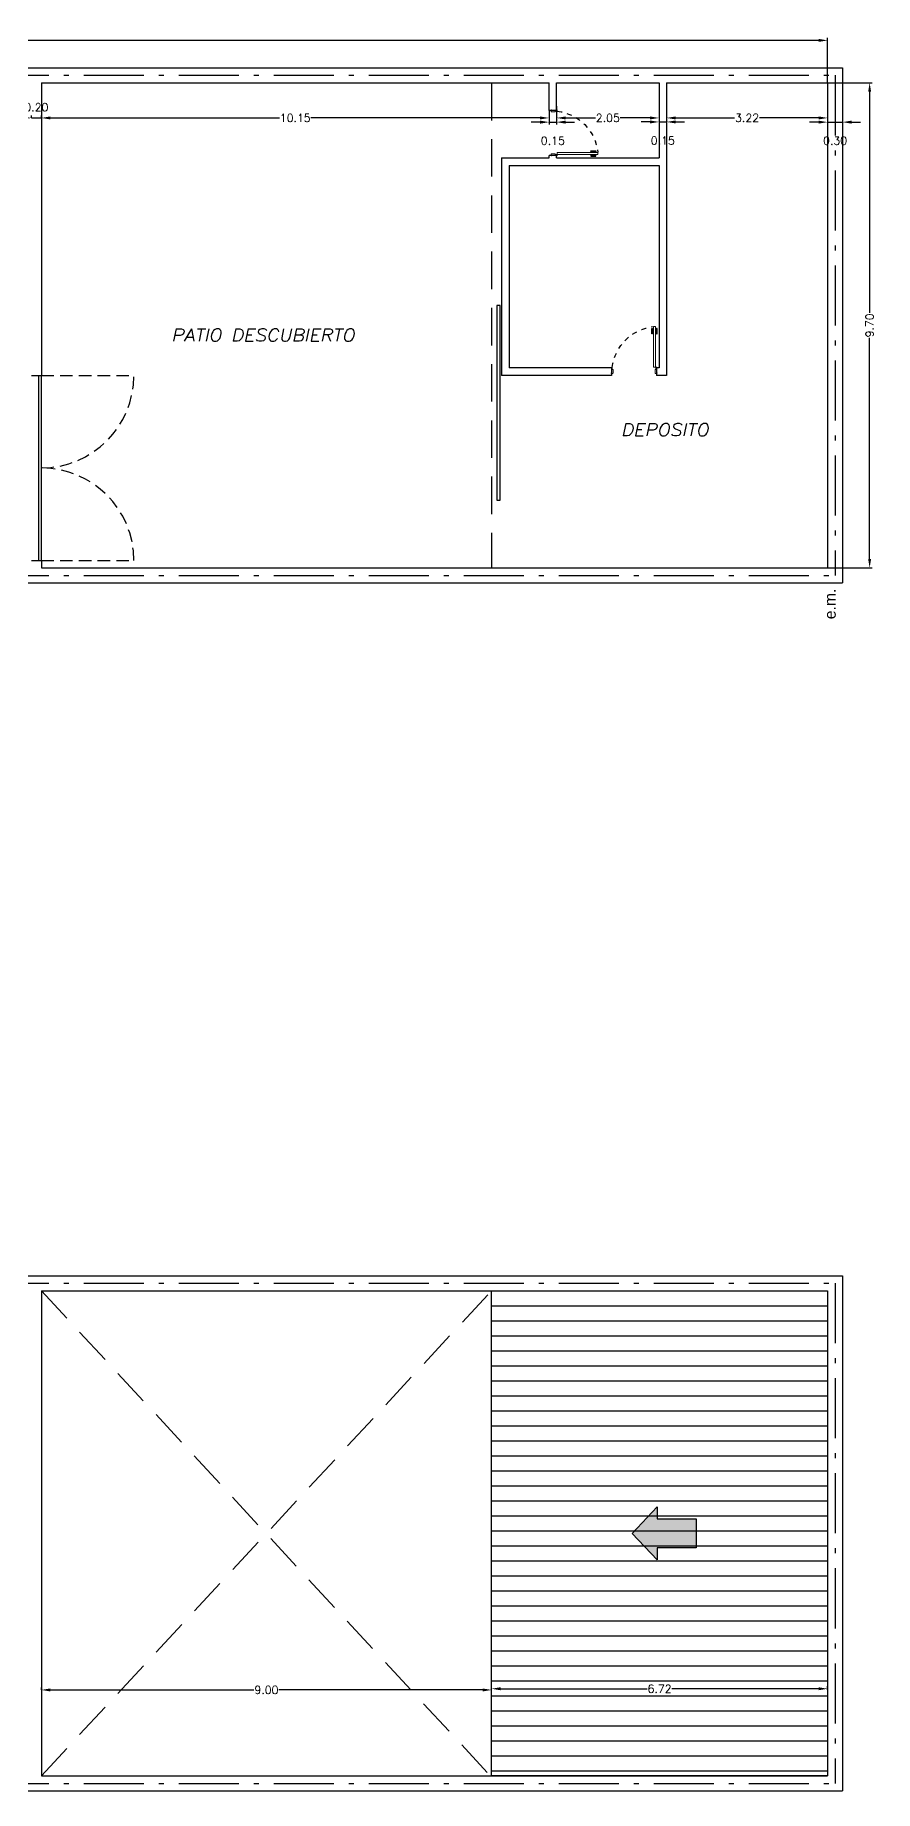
# Model space of a CAD drawing. Header units: millimetres. Extents: x 2379.5 to 2424.9, y 1754.3 to 1790.2.
# Drawn here: x 2408.08 to 2424.87, y 1754.3 to 1789.41 of the extents above; entities that cross this region are included whole.
import ezdxf

# ---------------------------------------------------------------- set-up
doc = ezdxf.new("R2010")
doc.units = ezdxf.units.MM
doc.linetypes.add('ACAD_ISO10W100', pattern=[18, 12, -3, 0, -3])
doc.linetypes.add('HIDDEN', pattern=[0.375, 0.25, -0.125])
for name, color, linetype in [('00-MURO', 1, 'Continuous'), ('00-TEXTOS', 1, 'Continuous'), ('01-COTAS', 2, 'Continuous'), ('02-TXT GENERALES', 3, 'Continuous'), ('03-PROYECCIONES', 252, 'HIDDEN'), ('04-CARPINTERIAS', 3, 'Continuous'), ('06-MOBILIARIO', 252, 'Continuous'), ('07-CUBIERTA', 252, 'Continuous'), ('EJE MEDIANEROS', 6, 'ACAD_ISO10W100'), ('Referencias - Matafuegos', 7, 'Continuous')]:
    doc.layers.add(name, color=color, linetype=linetype)
doc.styles.add('COTA', font='romans.shx', dxfattribs={"height": 0.16})
doc.styles.add('ROMANS3', font='romans.shx', dxfattribs={"width": 1.15, "oblique": 12, "height": 0.25})
doc.styles.add('Tam', font='arial.ttf', dxfattribs={"height": 0.05})
doc.dimstyles.new('TOTI', dxfattribs={"dimscale": 0, "dimtxt": 0.16, "dimasz": 0.18, "dimexe": 0.05, "dimexo": 0, "dimgap": 0.005, "dimtad": 0, "dimtoh": 1, "dimzin": 0, "dimdsep": 46, "dimtxsty": 'COTA', "dimcen": 0.09, "dimclrd": 251, "dimclre": 251, "dimclrt": 3, "dimaunit": 1, "dimadec": 0, "dimazin": 0, "dimtfac": 1, "dimtmove": 2, "dimatfit": 2, "dimfxl": 1, "dimtolj": 1, "dimtzin": 0, "dimarcsym": 0})

# ---------------------------------------------------------------- blocks, each defined once
blk = doc.blocks.new('A$C49CE79F2')
at = {"layer": '04-CARPINTERIAS', "lineweight": 9}
for p, q in [((-60, 908, 8), (-60, 888, 8)), ((-60, 908, 8), (-60, 888, 8)), ((-60, 908, 8), (-60, 888, 8)), ((-60, 908, 8), (-60, 888, 8)), ((-60, 888, 8), (-20, 888, 8)), ((-60, 888, 8), (-20, 888, 8)), ((-60, 888, 8), (-20, 888, 8)), ((-60, 888, 8), (-20, 888, 8)), ((-55, 913, 8), (-50, 913, 8)), ((-55, 913, 8), (-50, 913, 8)), ((-50, 903, 8), (0, 903, 8)), ((-50, 903, 8), (0, 903, 8)), ((-50, 903, 8), (0, 903, 8)), ((-50, 903, 8), (0, 903, 8)), ((-50, 903, 8), (0, 903, 8)), ((-50, 903, 8), (0, 903, 8)), ((-50, 903, 8), (0, 903, 8)), ((-50, 903, 8), (0, 903, 8)), ((-50, 903, 8), (0, 903, 8)), ((-50, 903, 8), (0, 903, 8)), ((-50, 903, 8), (0, 903, 8)), ((-50, 903, 8), (50, 903, 8)), ((-20, 888, 8), (-20, 873, 8)), ((-20, 888, 8), (-20, 873, 8)), ((-20, 888, 8), (-20, 873, 8)), ((-20, 888, 8), (-20, 873, 8)), ((-20, 873, 8), (5, 873, 8)), ((-20, 873, 8), (5, 873, 8)), ((-20, 873, 8), (5, 873, 8)), ((-20, 873, 8), (55, 873, 8)), ((50, 913, 8), (55, 913, 8)), ((50, 913, 8), (55, 913, 8)), ((60, 908, 8), (60, 878, 8)), ((60, 908, 8), (60, 878, 8)), ((60, 908, 8), (60, 878, 8)), ((60, 908, 8), (60, 878, 8)), ((-875, 20), (-875, 60)), ((-875, 60), (-65, 60)), ((-875, 20), (-875, 60)), ((-875, 60), (-65, 60)), ((-875, 20), (-875, 60)), ((-875, 60), (-65, 60)), ((-875, 20), (-875, 60)), ((-875, 60), (-65, 60)), ((-65, 20), (-875, 20)), ((-65, 20), (-875, 20)), ((-65, 20), (-875, 20)), ((-65, 20), (-875, 20)), ((-65, 60), (-65, 20)), ((-65, 60), (-65, 20)), ((-65, 60), (-65, 20)), ((-65, 60), (-65, 20)), ((-60, 15), (-20, 15)), ((-60, -5), (-60, 15)), ((-60, 15), (-20, 15)), ((-60, -5), (-60, 15)), ((-60, 15), (-20, 15)), ((-60, -5), (-60, 15)), ((-60, 15), (-20, 15)), ((-60, -5), (-60, 15)), ((-20, 15), (-20, 30)), ((-20, 30), (5, 30)), ((-20, 15), (-20, 30)), ((-20, 30), (5, 30)), ((-20, 15), (-20, 30)), ((-20, 30), (5, 30)), ((-20, 15), (-20, 30)), ((-20, 30), (55, 30)), ((60, -5), (60, 25)), ((60, -5), (60, 25)), ((60, -5), (60, 25)), ((60, -5), (60, 25)), ((-55, -10), (-50, -10)), ((-55, -10), (-50, -10)), ((-50, 0), (0, 0)), ((-50, 0), (0, 0)), ((-50, 0), (0, 0)), ((-50, 0), (0, 0)), ((-50, 0), (0, 0)), ((-50, 0), (0, 0)), ((-50, 0), (0, 0)), ((-50, 0), (0, 0)), ((-50, 0), (0, 0)), ((-50, 0), (0, 0)), ((-50, 0), (0, 0)), ((-50, 0), (50, 0)), ((50, -10), (55, -10)), ((50, -10), (55, -10))]:
    blk.add_line(p, q, dxfattribs=at)
at = {"layer": '04-CARPINTERIAS'}
for p, q in [((-50, 913, 8), (-50, 903, 8)), ((-50, 913, 8), (-50, 903, 8)), ((-50, 913, 8), (-50, 903, 8)), ((-50, 913, 8), (-50, 903, 8)), ((-50, 903, 8), (0, 903, 8)), ((-50, 903, 8), (0, 903, 8)), ((50, 913, 8), (50, 903, 8)), ((50, 913, 8), (50, 903, 8)), ((50, 913, 8), (50, 903, 8)), ((-50, 0), (0, 0)), ((-50, -10), (-50, 0)), ((-50, -10), (-50, 0)), ((-50, 0), (0, 0)), ((-50, -10), (-50, 0)), ((-50, -10), (-50, 0)), ((50, -10), (50, 0)), ((50, -10), (50, 0)), ((50, -10), (50, 0))]:
    blk.add_line(p, q, dxfattribs=at)
at = {"layer": '04-CARPINTERIAS', "color": 252}
for p, q in [((-733, 94), (-836, 94)), ((-836, 94), (-836, 80)), ((-733, 94), (-836, 94)), ((-836, 94), (-836, 80)), ((-733, 94), (-836, 94)), ((-836, 94), (-836, 80)), ((-733, 94), (-836, 94)), ((-836, 94), (-836, 80)), ((-836, 80), (-826, 80)), ((-836, 80), (-826, 80)), ((-836, 80), (-826, 80)), ((-836, 80), (-826, 80)), ((-836, 60), (-836, 69)), ((-836, 69), (-803, 69)), ((-836, 60), (-836, 69)), ((-836, 69), (-803, 69)), ((-836, 60), (-836, 69)), ((-836, 69), (-803, 69)), ((-836, 60), (-836, 69)), ((-836, 69), (-803, 69)), ((-836, 20), (-836, 11)), ((-836, 20), (-836, 11)), ((-836, 20), (-836, 11)), ((-836, 20), (-836, 11)), ((-836, 11), (-803, 11)), ((-836, 11), (-803, 11)), ((-836, 11), (-803, 11)), ((-836, 11), (-803, 11)), ((-836, -13), (-836, 1)), ((-836, 1), (-826, 1)), ((-836, -13), (-836, 1)), ((-836, 1), (-826, 1)), ((-836, -13), (-836, 1)), ((-836, 1), (-826, 1)), ((-836, -13), (-836, 1)), ((-836, 1), (-826, 1)), ((-826, 69), (-826, 80)), ((-826, 80), (-812, 80)), ((-826, 80), (-733, 80)), ((-826, 69), (-826, 80)), ((-826, 80), (-812, 80)), ((-826, 80), (-733, 80)), ((-826, 69), (-826, 80)), ((-826, 80), (-812, 80)), ((-826, 80), (-733, 80)), ((-826, 69), (-826, 80)), ((-826, 80), (-812, 80)), ((-826, 80), (-733, 80)), ((-826, 11), (-826, 1)), ((-826, 11), (-826, 1)), ((-826, 11), (-826, 1)), ((-826, 11), (-826, 1)), ((-826, 1), (-812, 1)), ((-826, 1), (-733, 1)), ((-826, 1), (-812, 1)), ((-826, 1), (-733, 1)), ((-826, 1), (-812, 1)), ((-826, 1), (-733, 1)), ((-826, 1), (-812, 1)), ((-826, 1), (-733, 1)), ((-812, 80), (-812, 69)), ((-812, 80), (-812, 69)), ((-812, 80), (-812, 69)), ((-812, 80), (-812, 69)), ((-812, 1), (-812, 11)), ((-812, 1), (-812, 11)), ((-812, 1), (-812, 11)), ((-812, 1), (-812, 11)), ((-803, 69), (-803, 60)), ((-803, 69), (-803, 60)), ((-803, 69), (-803, 60)), ((-803, 69), (-803, 60)), ((-803, 11), (-803, 20)), ((-803, 11), (-803, 20)), ((-803, 11), (-803, 20)), ((-803, 11), (-803, 20)), ((-733, 80), (-733, 94)), ((-733, 80), (-733, 94)), ((-733, 80), (-733, 94)), ((-733, 80), (-733, 94)), ((-733, 1), (-733, -13)), ((-733, 1), (-733, -13)), ((-733, 1), (-733, -13)), ((-733, 1), (-733, -13)), ((-733, -13), (-836, -13)), ((-733, -13), (-836, -13)), ((-733, -13), (-836, -13)), ((-733, -13), (-836, -13))]:
    blk.add_line(p, q, dxfattribs=at)
at = {"layer": '04-CARPINTERIAS', "lineweight": 9}
blk.add_circle((-65, 15), 5, dxfattribs=at)
blk.add_circle((-65, 15), 5, dxfattribs=at)
blk.add_circle((-65, 15), 5, dxfattribs=at)
blk.add_circle((-65, 15), 5, dxfattribs=at)
at = {"layer": '04-CARPINTERIAS', "color": 252, "linetype": 'HIDDEN', "ltscale": 0.01}
blk.add_arc((55, -41, 16), 936, 97.0732, 173.8137, dxfattribs=at)
at = {"layer": '04-CARPINTERIAS', "lineweight": 9}
for centre, start, end in [((-55, 908, 8), 90, 180), ((-55, 908, 8), 90, 180), ((55, 908, 8), 0, 90), ((55, 908, 8), 0, 90), ((55, 878, 8), 270, 0), ((55, 878, 8), 270, 0), ((55, 878, 8), 270, 0), ((55, 878, 8), 270, 0), ((55, 25), 0, 90), ((55, 25), 0, 90), ((55, 25), 0, 90), ((55, 25), 0, 90), ((-55, -5), 180, 270), ((-55, -5), 180, 270), ((55, -5), 270, 0), ((55, -5), 270, 0)]:
    blk.add_arc(centre, 5, start, end, dxfattribs=at)
blk = doc.blocks.new('*D55')
at = {"layer": '01-COTAS', "color": 251, "lineweight": -2, "transparency": 16777216}
for p, q in [((2407.824, 1787.754), (2407.644, 1787.754)), ((2408.004, 1787.754), (2408.004, 1787.804)), ((2408.004, 1787.754), (2408.204, 1787.754)), ((2408.204, 1787.754), (2408.204, 1787.804)), ((2408.384, 1787.754), (2408.564, 1787.754))]:
    blk.add_line(p, q, dxfattribs=at)
at = {"layer": '01-COTAS', "color": 251, "transparency": 16777216}
for points in [[(2407.824, 1787.784), (2407.824, 1787.724), (2408.004, 1787.754)], [(2408.384, 1787.784), (2408.384, 1787.724), (2408.204, 1787.754)]]:
    blk.add_solid(points, dxfattribs=at)
at = {"layer": 'Defpoints', "color": 0, "transparency": 16777216}
for p in [(2408.004, 1787.754), (2408.204, 1787.754), (2408.204, 1787.754)]:
    blk.add_point(p, dxfattribs=at)
at = {"layer": '01-COTAS', "color": 3, "transparency": 16777216, "insert": (2408.104, 1787.967), "char_height": 0.16, "attachment_point": 5, "style": 'COTA'}
blk.add_mtext('\\A1;0.20', dxfattribs=at)
blk = doc.blocks.new('*D56')
at = {"layer": '01-COTAS', "color": 251, "lineweight": -2, "transparency": 16777216}
for p, q in [((2418.355, 1787.906), (2418.355, 1787.704)), ((2408.204, 1787.754), (2408.204, 1787.804)), ((2408.384, 1787.754), (2412.966, 1787.754)), ((2418.175, 1787.754), (2413.593, 1787.754))]:
    blk.add_line(p, q, dxfattribs=at)
at = {"layer": '01-COTAS', "color": 251, "transparency": 16777216}
for points in [[(2408.384, 1787.784), (2408.384, 1787.724), (2408.204, 1787.754)], [(2418.175, 1787.784), (2418.175, 1787.724), (2418.355, 1787.754)]]:
    blk.add_solid(points, dxfattribs=at)
at = {"layer": 'Defpoints', "color": 0, "transparency": 16777216}
for p in [(2418.355, 1787.906), (2408.204, 1787.754), (2418.355, 1787.754)]:
    blk.add_point(p, dxfattribs=at)
at = {"layer": '01-COTAS', "color": 3, "transparency": 16777216, "insert": (2413.28, 1787.754), "char_height": 0.16, "attachment_point": 5, "style": 'COTA'}
blk.add_mtext('\\A1;10.15', dxfattribs=at)
blk = doc.blocks.new('*D57')
at = {"layer": '01-COTAS', "color": 251, "lineweight": -2, "transparency": 16777216}
for p, q in [((2418.355, 1787.906), (2418.355, 1787.62)), ((2418.505, 1787.987), (2418.505, 1787.62)), ((2418.175, 1787.67), (2417.995, 1787.67)), ((2418.355, 1787.67), (2418.505, 1787.67)), ((2418.685, 1787.67), (2418.865, 1787.67))]:
    blk.add_line(p, q, dxfattribs=at)
at = {"layer": '01-COTAS', "color": 251, "transparency": 16777216}
for points in [[(2418.175, 1787.7), (2418.175, 1787.64), (2418.355, 1787.67)], [(2418.685, 1787.7), (2418.685, 1787.64), (2418.505, 1787.67)]]:
    blk.add_solid(points, dxfattribs=at)
at = {"layer": 'Defpoints', "color": 0, "transparency": 16777216}
for p in [(2418.355, 1787.906), (2418.505, 1787.987), (2418.505, 1787.67)]:
    blk.add_point(p, dxfattribs=at)
at = {"layer": '01-COTAS', "color": 3, "transparency": 16777216, "insert": (2418.43, 1787.298), "char_height": 0.16, "attachment_point": 5, "style": 'COTA'}
blk.add_mtext('\\A1;0.15', dxfattribs=at)
blk = doc.blocks.new('*D58')
at = {"layer": '01-COTAS', "color": 251, "lineweight": -2, "transparency": 16777216}
for p, q in [((2418.505, 1787.987), (2418.505, 1787.704)), ((2420.554, 1787.897), (2420.554, 1787.704)), ((2418.685, 1787.754), (2419.281, 1787.754)), ((2420.374, 1787.754), (2419.778, 1787.754))]:
    blk.add_line(p, q, dxfattribs=at)
at = {"layer": '01-COTAS', "color": 251, "transparency": 16777216}
for points in [[(2418.685, 1787.784), (2418.685, 1787.724), (2418.505, 1787.754)], [(2420.374, 1787.784), (2420.374, 1787.724), (2420.554, 1787.754)]]:
    blk.add_solid(points, dxfattribs=at)
at = {"layer": 'Defpoints', "color": 0, "transparency": 16777216}
for p in [(2418.505, 1787.987), (2420.554, 1787.897), (2420.554, 1787.754)]:
    blk.add_point(p, dxfattribs=at)
at = {"layer": '01-COTAS', "color": 3, "transparency": 16777216, "insert": (2419.53, 1787.754), "char_height": 0.16, "attachment_point": 5, "style": 'COTA'}
blk.add_mtext('\\A1;2.05', dxfattribs=at)
blk = doc.blocks.new('*D59')
at = {"layer": '01-COTAS', "color": 251, "lineweight": -2, "transparency": 16777216}
for p, q in [((2420.554, 1787.897), (2420.554, 1787.624)), ((2420.704, 1787.954), (2420.704, 1787.624)), ((2420.374, 1787.674), (2420.194, 1787.674)), ((2420.554, 1787.674), (2420.704, 1787.674)), ((2420.884, 1787.674), (2421.064, 1787.674))]:
    blk.add_line(p, q, dxfattribs=at)
at = {"layer": '01-COTAS', "color": 251, "transparency": 16777216}
for points in [[(2420.374, 1787.704), (2420.374, 1787.644), (2420.554, 1787.674)], [(2420.884, 1787.704), (2420.884, 1787.644), (2420.704, 1787.674)]]:
    blk.add_solid(points, dxfattribs=at)
at = {"layer": 'Defpoints', "color": 0, "transparency": 16777216}
for p in [(2420.554, 1787.897), (2420.704, 1787.954), (2420.704, 1787.674)]:
    blk.add_point(p, dxfattribs=at)
at = {"layer": '01-COTAS', "color": 3, "transparency": 16777216, "insert": (2420.629, 1787.301), "char_height": 0.16, "attachment_point": 5, "style": 'COTA'}
blk.add_mtext('\\A1;0.15', dxfattribs=at)
blk = doc.blocks.new('*D60')
at = {"layer": '01-COTAS', "color": 251, "lineweight": -2, "transparency": 16777216}
for p, q in [((2420.704, 1787.954), (2420.704, 1787.704)), ((2423.924, 1787.838), (2423.924, 1787.704)), ((2420.884, 1787.754), (2422.065, 1787.754)), ((2423.744, 1787.754), (2422.563, 1787.754))]:
    blk.add_line(p, q, dxfattribs=at)
at = {"layer": '01-COTAS', "color": 251, "transparency": 16777216}
for points in [[(2420.884, 1787.784), (2420.884, 1787.724), (2420.704, 1787.754)], [(2423.744, 1787.784), (2423.744, 1787.724), (2423.924, 1787.754)]]:
    blk.add_solid(points, dxfattribs=at)
at = {"layer": 'Defpoints', "color": 0, "transparency": 16777216}
for p in [(2420.704, 1787.954), (2423.924, 1787.838), (2423.924, 1787.754)]:
    blk.add_point(p, dxfattribs=at)
at = {"layer": '01-COTAS', "color": 3, "transparency": 16777216, "insert": (2422.314, 1787.754), "char_height": 0.16, "attachment_point": 5, "style": 'COTA'}
blk.add_mtext('\\A1;3.22', dxfattribs=at)
blk = doc.blocks.new('*D61')
at = {"layer": '01-COTAS', "color": 251, "lineweight": -2, "transparency": 16777216}
for p, q in [((2423.924, 1787.838), (2423.924, 1787.62)), ((2423.744, 1787.67), (2423.564, 1787.67)), ((2423.924, 1787.67), (2424.224, 1787.67)), ((2424.224, 1787.778), (2424.224, 1787.62)), ((2424.404, 1787.67), (2424.584, 1787.67))]:
    blk.add_line(p, q, dxfattribs=at)
at = {"layer": '01-COTAS', "color": 251, "transparency": 16777216}
for points in [[(2423.744, 1787.7), (2423.744, 1787.64), (2423.924, 1787.67)], [(2424.404, 1787.7), (2424.404, 1787.64), (2424.224, 1787.67)]]:
    blk.add_solid(points, dxfattribs=at)
at = {"layer": 'Defpoints', "color": 0, "transparency": 16777216}
for p in [(2423.924, 1787.838), (2424.224, 1787.778), (2424.224, 1787.67)]:
    blk.add_point(p, dxfattribs=at)
at = {"layer": '01-COTAS', "color": 3, "transparency": 16777216, "insert": (2424.074, 1787.298), "char_height": 0.16, "attachment_point": 5, "style": 'COTA'}
blk.add_mtext('\\A1;0.30', dxfattribs=at)
blk = doc.blocks.new('*D62')
at = {"layer": '01-COTAS', "color": 251, "lineweight": -2, "transparency": 16777216}
for p, q in [((2384.274, 1788.456), (2384.274, 1789.355)), ((2384.454, 1789.305), (2403.774, 1789.305)), ((2423.744, 1789.305), (2404.424, 1789.305)), ((2423.924, 1788.456), (2423.924, 1789.355))]:
    blk.add_line(p, q, dxfattribs=at)
at = {"layer": '01-COTAS', "color": 251, "transparency": 16777216}
for points in [[(2384.454, 1789.335), (2384.454, 1789.275), (2384.274, 1789.305)], [(2423.744, 1789.335), (2423.744, 1789.275), (2423.924, 1789.305)]]:
    blk.add_solid(points, dxfattribs=at)
at = {"layer": 'Defpoints', "color": 0, "transparency": 16777216}
for p in [(2423.924, 1789.305), (2384.274, 1788.456), (2423.924, 1788.456)]:
    blk.add_point(p, dxfattribs=at)
at = {"layer": '01-COTAS', "color": 3, "transparency": 16777216, "insert": (2404.099, 1789.305), "char_height": 0.16, "attachment_point": 5, "style": 'COTA'}
blk.add_mtext('\\A1;39.65', dxfattribs=at)
blk = doc.blocks.new('*D63')
at = {"layer": '01-COTAS', "color": 251, "lineweight": -2, "transparency": 16777216}
for p, q in [((2423.924, 1788.456), (2424.814, 1788.456)), ((2424.764, 1788.276), (2424.764, 1783.854)), ((2424.764, 1778.936), (2424.764, 1783.357)), ((2423.924, 1778.756), (2424.814, 1778.756))]:
    blk.add_line(p, q, dxfattribs=at)
at = {"layer": '01-COTAS', "color": 251, "transparency": 16777216}
for points in [[(2424.734, 1788.276), (2424.794, 1788.276), (2424.764, 1788.456)], [(2424.734, 1778.936), (2424.794, 1778.936), (2424.764, 1778.756)]]:
    blk.add_solid(points, dxfattribs=at)
at = {"layer": 'Defpoints', "color": 0, "transparency": 16777216}
for p in [(2423.924, 1788.456), (2424.764, 1788.456), (2423.924, 1778.756)]:
    blk.add_point(p, dxfattribs=at)
at = {"layer": '01-COTAS', "color": 3, "transparency": 16777216, "insert": (2424.764, 1783.606), "char_height": 0.16, "attachment_point": 5, "rotation": 90, "style": 'COTA'}
blk.add_mtext('\\A1;9.70', dxfattribs=at)
blk = doc.blocks.new('FLECHA')
at = {"layer": '07-CUBIERTA'}
h = blk.add_hatch(color=255, dxfattribs=at)
h.dxf.hatch_style = 1
h.paths.add_polyline_path([(2426.457, 1760.136), (2426.844, 1760.136), (2426.844, 1759.848), (2426.457, 1759.848), (2426.457, 1759.729), (2426.205, 1759.992), (2426.457, 1760.256)])
blk.add_lwpolyline([(2426.457, 1760.136), (2426.844, 1760.136), (2426.844, 1759.848), (2426.457, 1759.848), (2426.457, 1759.729), (2426.205, 1759.992), (2426.457, 1760.256)], close=True, dxfattribs=at)
blk = doc.blocks.new('*D83')
at = {"layer": '07-CUBIERTA', "color": 251, "lineweight": -2, "transparency": 16777216}
for p, q in [((2408.204, 1756.318), (2408.204, 1756.368)), ((2408.384, 1756.318), (2412.455, 1756.318)), ((2417.024, 1756.318), (2412.953, 1756.318)), ((2417.204, 1756.318), (2417.204, 1756.368))]:
    blk.add_line(p, q, dxfattribs=at)
at = {"layer": '07-CUBIERTA', "color": 251, "transparency": 16777216}
for points in [[(2408.384, 1756.348), (2408.384, 1756.288), (2408.204, 1756.318)], [(2417.024, 1756.348), (2417.024, 1756.288), (2417.204, 1756.318)]]:
    blk.add_solid(points, dxfattribs=at)
at = {"layer": 'Defpoints', "color": 0, "transparency": 16777216}
for p in [(2408.204, 1756.318), (2417.204, 1756.318), (2417.204, 1756.318)]:
    blk.add_point(p, dxfattribs=at)
at = {"layer": '07-CUBIERTA', "color": 3, "transparency": 16777216, "insert": (2412.704, 1756.318), "char_height": 0.16, "attachment_point": 5, "style": 'COTA'}
blk.add_mtext('\\A1;9.00', dxfattribs=at)
blk = doc.blocks.new('*D84')
at = {"layer": '07-CUBIERTA', "color": 251, "lineweight": -2, "transparency": 16777216}
for p, q in [((2417.204, 1756.318), (2417.204, 1756.392)), ((2417.384, 1756.342), (2420.319, 1756.342)), ((2423.744, 1756.342), (2420.809, 1756.342)), ((2423.924, 1756.318), (2423.924, 1756.392))]:
    blk.add_line(p, q, dxfattribs=at)
at = {"layer": '07-CUBIERTA', "color": 251, "transparency": 16777216}
for points in [[(2417.384, 1756.372), (2417.384, 1756.312), (2417.204, 1756.342)], [(2423.744, 1756.372), (2423.744, 1756.312), (2423.924, 1756.342)]]:
    blk.add_solid(points, dxfattribs=at)
at = {"layer": 'Defpoints', "color": 0, "transparency": 16777216}
for p in [(2417.204, 1756.318), (2423.924, 1756.342), (2423.924, 1756.318)]:
    blk.add_point(p, dxfattribs=at)
at = {"layer": '07-CUBIERTA', "color": 3, "transparency": 16777216, "insert": (2420.564, 1756.342), "char_height": 0.16, "attachment_point": 5, "style": 'COTA'}
blk.add_mtext('\\A1;6.72', dxfattribs=at)

msp = doc.modelspace()

# ---------------------------------------------------------------- hatches: boundary and pattern name
at = {"layer": '07-CUBIERTA'}
h = msp.add_hatch(dxfattribs=at)
h.set_pattern_fill('_USER', color=256, scale=0.3, pattern_type=0)
h.set_pattern_definition([(0, (0, 0), (0, 0.3), [])])
h.paths.add_polyline_path([(2423.924, 1754.6), (2417.204, 1754.6), (2417.204, 1764.3), (2423.924, 1764.3)])

# ---------------------------------------------------------------- linework, layer by layer
at = {"layer": '00-MURO'}
for p, q in [((2384.074, 1788.756), (2424.224, 1788.756)), ((2424.224, 1788.756), (2424.224, 1778.456)), ((2408.204, 1788.456), (2408.204, 1782.606)), ((2408.204, 1788.456), (2418.355, 1788.456)), ((2418.355, 1787.906), (2418.355, 1788.456)), ((2418.505, 1787.906), (2418.505, 1788.456)), ((2418.505, 1788.456), (2420.554, 1788.456)), ((2420.554, 1788.456), (2420.554, 1786.956)), ((2420.704, 1788.456), (2420.704, 1782.606)), ((2420.704, 1788.456), (2423.924, 1788.456)), ((2423.924, 1788.456), (2423.924, 1778.756)), ((2418.505, 1787.906, -0.074), (2418.355, 1787.906, -0.074)), ((2417.404, 1786.956), (2417.404, 1782.606)), ((2417.404, 1786.956), (2418.355, 1786.956)), ((2417.554, 1786.806), (2417.554, 1782.756)), ((2417.554, 1786.806), (2420.554, 1786.806)), ((2418.505, 1787.006), (2418.355, 1787.006)), ((2418.355, 1786.956), (2418.355, 1787.006)), ((2418.505, 1786.956), (2418.505, 1787.006)), ((2418.505, 1786.956), (2420.554, 1786.956)), ((2420.554, 1786.806), (2420.554, 1782.756)), ((2408.004, 1782.606), (2408.204, 1782.606)), ((2419.604, 1782.606, -0.074), (2417.404, 1782.606)), ((2419.604, 1782.756, -0.074), (2417.554, 1782.756)), ((2420.504, 1782.756), (2420.504, 1782.606)), ((2420.554, 1782.756), (2420.504, 1782.756)), ((2420.704, 1782.606), (2420.504, 1782.606)), ((2408.004, 1778.906), (2408.204, 1778.906)), ((2408.204, 1778.906), (2408.204, 1778.756)), ((2408.204, 1778.756), (2423.924, 1778.756)), ((2384.074, 1778.456), (2424.224, 1778.456)), ((2384.074, 1764.6), (2424.224, 1764.6)), ((2424.224, 1764.6), (2424.224, 1754.3)), ((2408.204, 1764.3), (2408.204, 1754.6)), ((2408.204, 1764.3), (2417.404, 1764.3)), ((2417.404, 1764.3), (2423.924, 1764.3)), ((2423.924, 1764.3), (2423.924, 1754.6)), ((2408.204, 1754.6), (2423.924, 1754.6)), ((2384.074, 1754.3), (2424.224, 1754.3))]:
    msp.add_line(p, q, dxfattribs=at)
at = {"layer": '03-PROYECCIONES', "ltscale": 3}
for p, q in [((2417.204, 1788.456), (2417.204, 1778.756)), ((2408.204, 1764.3), (2417.181, 1754.6)), ((2408.204, 1754.6), (2417.204, 1764.3))]:
    msp.add_line(p, q, dxfattribs=at)
at = {"layer": '03-PROYECCIONES'}
for p, q in [((2408.204, 1782.606), (2410.054, 1782.606)), ((2408.204, 1778.906), (2410.054, 1778.906))]:
    msp.add_line(p, q, dxfattribs=at)
for centre, start, end in [((2408.204, 1782.606), 270, 0), ((2408.204, 1778.906), 0, 90)]:
    msp.add_arc(centre, 1.85, start, end, dxfattribs=at)
at = {"layer": '04-CARPINTERIAS'}
for p, q in [((2408.154, 1778.906), (2408.154, 1782.606)), ((2408.204, 1778.906), (2408.204, 1782.606))]:
    msp.add_line(p, q, dxfattribs=at)
msp.add_lwpolyline([(2417.31, 1780.11), (2417.378, 1780.11), (2417.378, 1784.005), (2417.31, 1784.005)], close=True, dxfattribs=at)
at = {"layer": '06-MOBILIARIO'}
msp.add_lwpolyline([(2423.924, 1754.6), (2417.204, 1754.6), (2417.204, 1764.3), (2423.924, 1764.3)], close=True, dxfattribs=at)
at = {"layer": 'EJE MEDIANEROS', "ltscale": 0.1}
for p, q in [((2382.451, 1788.606), (2424.074, 1788.606)), ((2424.074, 1788.606), (2424.074, 1778.606)), ((2382.451, 1778.606), (2424.074, 1778.606)), ((2382.451, 1764.45), (2424.074, 1764.45)), ((2424.074, 1764.45), (2424.074, 1754.45)), ((2382.451, 1754.45), (2424.074, 1754.45))]:
    msp.add_line(p, q, dxfattribs=at)
at = {"layer": 'Referencias - Matafuegos'}
msp.add_line((2419.604, 1782.756, -0.074), (2419.604, 1782.606, -0.074), dxfattribs=at)

# ---------------------------------------------------------------- block references
at = {"layer": '04-CARPINTERIAS', "extrusion": (-3.87897e-17, 0.090498, 0.995897), "xscale": -0.001, "yscale": 0.001, "zscale": 0.001, "rotation": 180}
msp.add_blockref('A$C49CE79F2', (-2418.455, -1779.673, 161.72), dxfattribs=at)
at = {"layer": '04-CARPINTERIAS', "extrusion": (-0.090498, -5.54138e-17, 0.995897), "xscale": -0.001, "yscale": 0.001, "zscale": 0.001, "rotation": 180}
msp.add_blockref('A$C49CE79F2', (-1782.706, 2410.572, -219.05), dxfattribs=at)
at = {"layer": '07-CUBIERTA', "xscale": 2, "yscale": 2, "zscale": 2}
msp.add_blockref('FLECHA', (-2432.395, -1760.535), dxfattribs=at)

# ---------------------------------------------------------------- texts
at = {"layer": '00-TEXTOS', "insert": (2423.975, 1778.035), "char_height": 0.225, "width": 3.0007, "attachment_point": 5, "rotation": 90, "style": 'Tam'}
msp.add_mtext('e.m.', dxfattribs=at)
at = {"layer": '02-TXT GENERALES', "char_height": 0.25, "attachment_point": 1, "style": 'ROMANS3'}
for s, insert, width in [('\\pxqc;{\\W1.1;PATIO DESCUBIERTO}', (2410.601, 1783.537), 4.06666), ('\\pxqc;{\\W1.1;DEPOSITO}', (2418.417, 1781.644), 4.50096)]:
    msp.add_mtext(s, dxfattribs=dict(at, insert=insert, width=width))

# ---------------------------------------------------------------- dimensions: what is measured, and where the dimension line sits
at = {"layer": '01-COTAS'}
for base, p1, p2, picture, middle in [((2423.924, 1789.305), (2384.274, 1788.456), (2423.924, 1788.456), '*D62', (2404.099, 1789.305)), ((2408.204, 1787.754), (2408.004, 1787.754), (2408.204, 1787.754), '*D55', (2408.104, 1787.967)), ((2418.355, 1787.754), (2408.204, 1787.754), (2418.355, 1787.906), '*D56', (2413.28, 1787.754)), ((2418.505, 1787.67), (2418.355, 1787.906), (2418.505, 1787.987), '*D57', (2418.43, 1787.298)), ((2420.554, 1787.754), (2418.505, 1787.987), (2420.554, 1787.897), '*D58', (2419.53, 1787.754)), ((2420.704, 1787.674), (2420.554, 1787.897), (2420.704, 1787.954), '*D59', (2420.629, 1787.301)), ((2423.924, 1787.754), (2420.704, 1787.954), (2423.924, 1787.838), '*D60', (2422.314, 1787.754)), ((2424.224, 1787.67), (2423.924, 1787.838), (2424.224, 1787.778), '*D61', (2424.074, 1787.298))]:
    dim = msp.add_linear_dim(base=base, p1=p1, p2=p2, dimstyle='TOTI', override={"dimscale": 1}, dxfattribs=at)
    dim.commit()
    dim.dimension.update_dxf_attribs({"geometry": picture, "text_midpoint": middle})
dim = msp.add_linear_dim(base=(2424.764, 1788.456), p1=(2423.924, 1778.756), p2=(2423.924, 1788.456), angle=90, dimstyle='TOTI', override={"dimscale": 1}, dxfattribs=at)
dim.commit()
dim.dimension.update_dxf_attribs({"geometry": '*D63', "text_midpoint": (2424.764, 1783.606)})
at = {"layer": '07-CUBIERTA'}
for base, p1, p2, picture, middle in [((2417.204, 1756.318), (2408.204, 1756.318), (2417.204, 1756.318), '*D83', (2412.704, 1756.318)), ((2423.924, 1756.342), (2417.204, 1756.318), (2423.924, 1756.318), '*D84', (2420.564, 1756.342))]:
    dim = msp.add_linear_dim(base=base, p1=p1, p2=p2, dimstyle='TOTI', override={"dimscale": 1}, dxfattribs=at)
    dim.commit()
    dim.dimension.update_dxf_attribs({"geometry": picture, "text_midpoint": middle})

doc.saveas('drawing.dxf')
